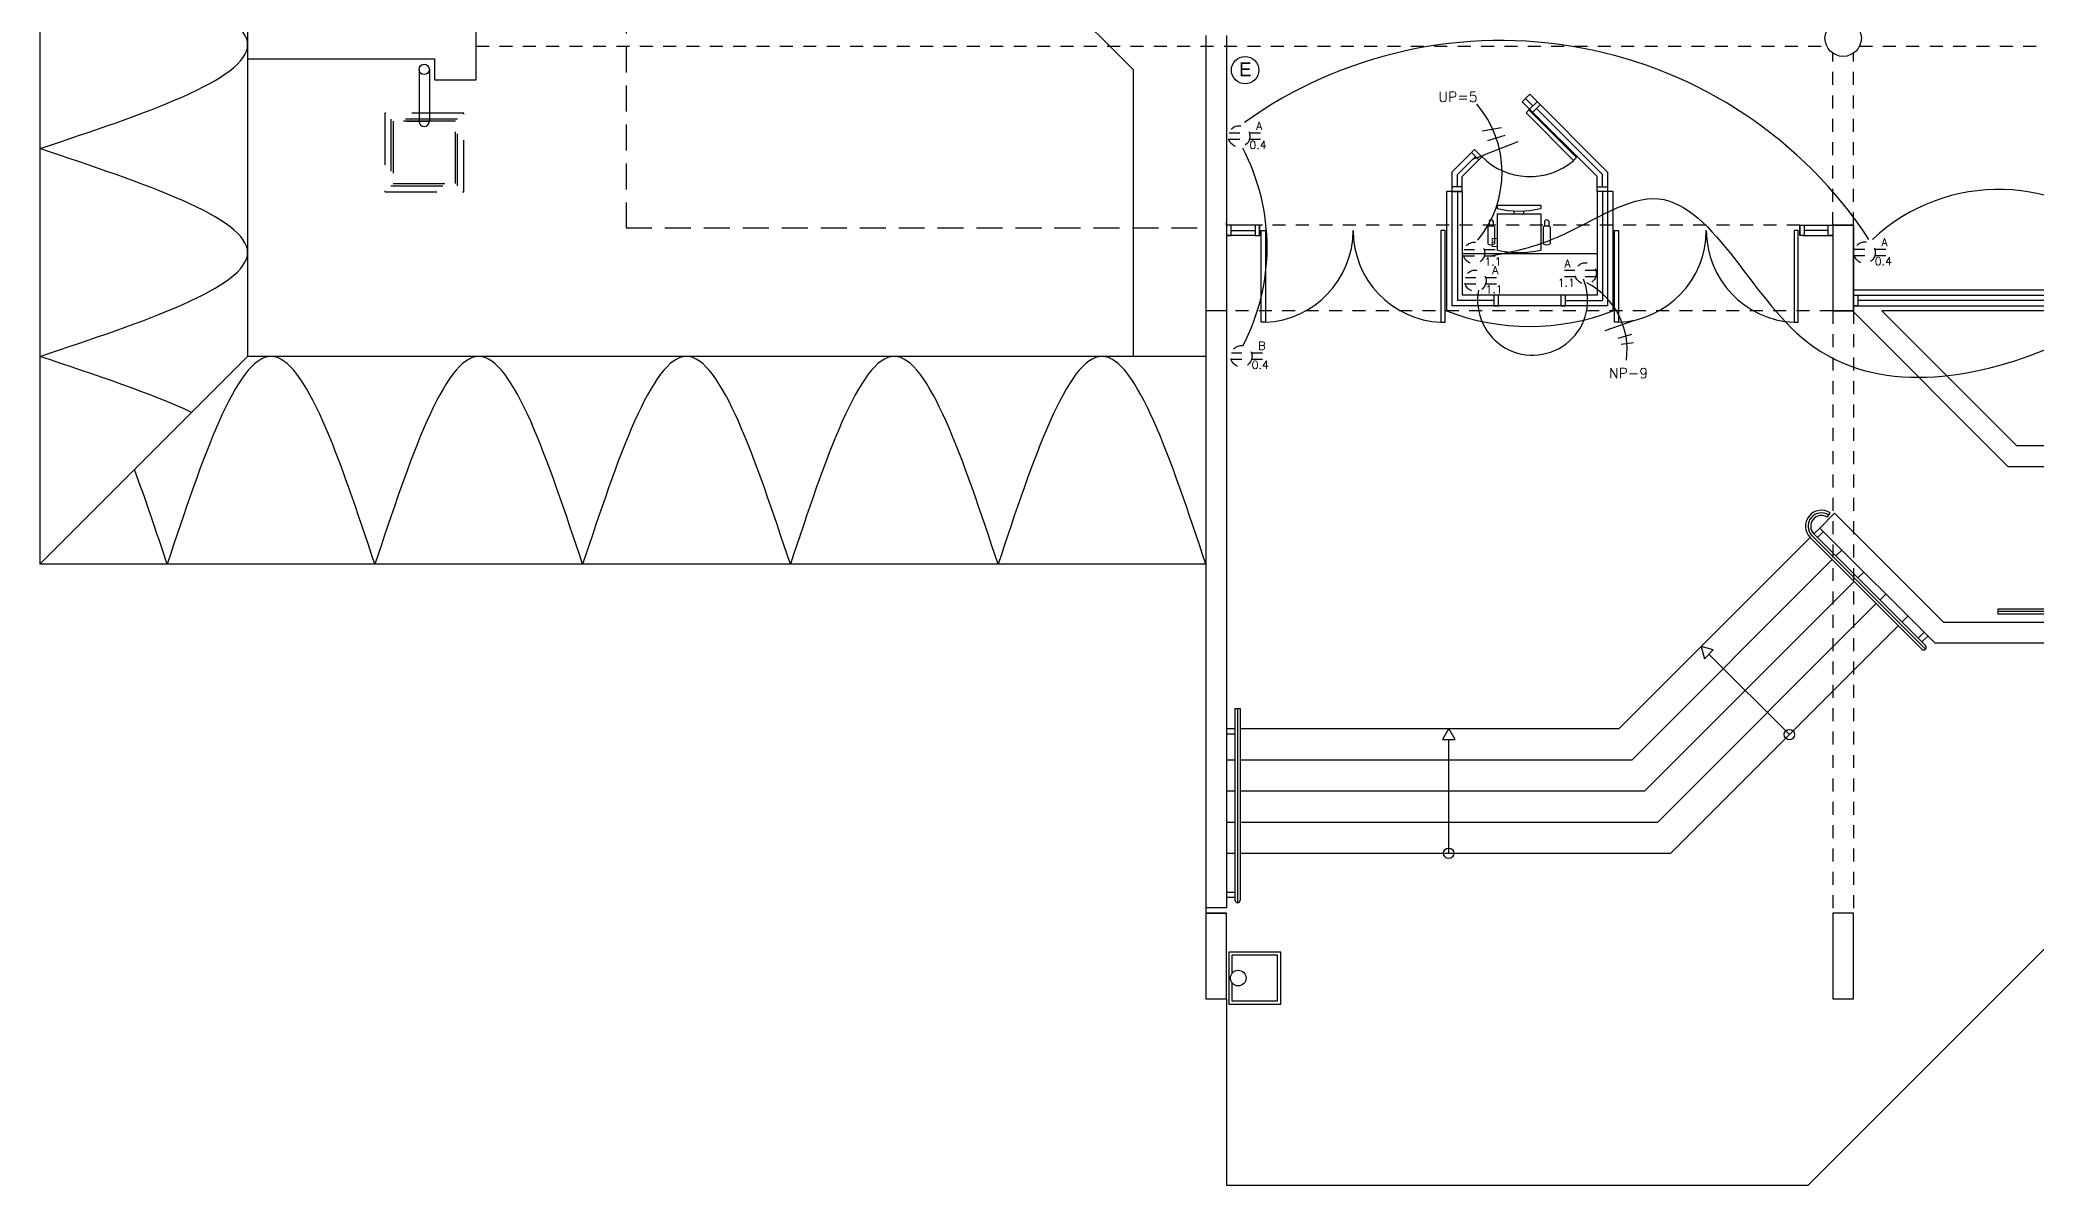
# Model space of a CAD drawing. Extents: x 622.2 to 679, y 643.6 to 685.6.
# Drawn here: x 622.25 to 641.46, y 643.9 to 654.92 of the extents above; entities that cross this region are included whole.
import ezdxf

# ---------------------------------------------------------------- set-up
doc = ezdxf.new("R2010")
doc.units = 0
doc.header["$LTSCALE"] = 0.5
doc.header["$MEASUREMENT"] = 0
for name, pattern in [('DASHDOTX2', [2, 1, -0.5, 0, -0.5]), ('HIDDEN', [0.375, 0.25, -0.125]), ('HIDDEN2', [0.1875, 0.125, -0.0625])]:
    doc.linetypes.add(name, pattern=pattern)
doc.layers.get('0').update_dxf_attribs({"linetype": 'CONTINUOUS'})
for name, color, linetype in [('ALUMBRADO', 6, 'CONTINUOUS'), ('columnas', 5, 'CONTINUOUS'), ('escaleras', 1, 'CONTINUOUS'), ('M-ARQ', 1, 'CONTINUOUS'), ('METAL', 1, 'CONTINUOUS'), ('MUEBLES', 1, 'CONTINUOUS'), ('murosbajos', 1, 'CONTINUOUS'), ('paredes', 1, 'CONTINUOUS'), ('pisoplanta', 1, 'CONTINUOUS'), ('PROYECCIONES', 6, 'HIDDEN'), ('PUERTAS', 1, 'CONTINUOUS'), ('SEÑALES', 4, 'CONTINUOUS'), ('talud', 5, 'CONTINUOUS'), ('texturas', 6, 'CONTINUOUS'), ('TOMAS', 4, 'HIDDEN2'), ('TUBERIA', 7, 'DASHDOTX2'), ('ventana', 1, 'CONTINUOUS'), ('ventanas', 1, 'CONTINUOUS')]:
    doc.layers.add(name, color=color, linetype=linetype)
doc.styles.add('romans', font='romans.shx')

# ---------------------------------------------------------------- blocks, each defined once
blk = doc.blocks.new('SILLA-OFICINA-01')
at = {"color": 0}
for p, q in [((0.21, 0), (-0.21, 0)), ((0.21, 0), (0.21, -0.03)), ((-0.287, -0.153), (-0.287, -0.202)), ((-0.247, -0.153), (-0.247, -0.201)), ((-0.21, 0), (-0.21, -0.03)), ((-0.21, -0.08), (0.21, -0.08)), ((-0.21, -0.08), (-0.21, -0.43)), ((-0.045, -0.08), (-0.045, -0.054)), ((0.045, -0.054), (0.045, -0.08)), ((0.21, -0.08), (0.21, -0.43)), ((0.247, -0.153), (0.247, -0.201)), ((0.287, -0.153), (0.287, -0.202)), ((-0.3, -0.208), (-0.3, -0.37)), ((-0.235, -0.208), (-0.235, -0.37)), ((0.235, -0.208), (0.235, -0.37)), ((0.3, -0.208), (0.3, -0.37))]:
    blk.add_line(p, q, dxfattribs=at)
for centre, radius, start, end in [((-0.267, -0.162), 0.0218, 24.6645, 155.1058), ((0, 0.84), 0.895, 256.424, 283.5774), ((0.267, -0.162), 0.0218, 24.8958, 155.3367), ((-0.267, -0.262), 0.0628, 58.952, 121.0494), ((-0.267, -0.316), 0.0628, 238.952, 301.0494), ((0.267, -0.262), 0.0628, 58.9521, 121.0493), ((0.267, -0.316), 0.0628, 238.952, 301.0493), ((0, 0.439), 0.894, 256.4219, 283.5647)]:
    blk.add_arc(centre, radius, start, end, dxfattribs=at)

msp = doc.modelspace()

# ---------------------------------------------------------------- linework, layer by layer
at = {"layer": 'columnas'}
msp.add_lwpolyline([(624.245, 655.091), (624.245, 654.741), (626.045, 654.741), (626.045, 654.541), (626.445, 654.541), (626.445, 655.291), (626.045, 655.291), (626.045, 655.091), (624.245, 655.091)], dxfattribs=at)
at = {"layer": 'escaleras', "color": 6}
for p, q in [((639.324, 650.17), (639.38, 650.226)), ((639.359, 650.135), (639.416, 650.191)), ((646.971, 649.446), (641.095, 649.446)), ((641.095, 649.446), (641.095, 649.396)), ((646.971, 649.421), (641.095, 649.421)), ((646.971, 649.396), (641.095, 649.396)), ((633.67, 647.995), (633.75, 647.995)), ((633.67, 647.695), (633.75, 647.695)), ((633.67, 647.395), (633.75, 647.395)), ((633.67, 647.095), (633.75, 647.095))]:
    msp.add_line(p, q, dxfattribs=at)
at = {"layer": 'escaleras'}
for p, q in [((637.449, 648.295), (639.288, 650.135)), ((639.536, 649.958), (639.592, 650.014)), ((637.573, 647.995), (639.501, 649.922)), ((639.748, 649.746), (639.805, 649.802)), ((637.698, 647.695), (639.713, 649.71)), ((639.96, 649.533), (640.017, 649.59)), ((637.822, 647.395), (639.925, 649.498)), ((640.172, 649.321), (640.229, 649.378)), ((637.946, 647.095), (640.137, 649.286)), ((639.088, 648.237), (638.313, 649.011)), ((633.8, 648.295), (637.449, 648.295)), ((635.808, 647.095), (635.808, 648.19)), ((633.8, 647.995), (637.573, 647.995)), ((633.8, 647.695), (637.698, 647.695)), ((633.8, 647.395), (637.822, 647.395)), ((633.8, 647.095), (637.946, 647.095)), ((633.67, 645.694), (633.67, 643.901))]:
    msp.add_line(p, q, dxfattribs=at)
for points in [[(638.239, 649.085), (638.27, 648.968), (638.356, 649.054)], [(635.808, 648.295), (635.748, 648.19), (635.869, 648.19)]]:
    msp.add_lwpolyline(points, close=True, dxfattribs=at)
for centre in [(639.088, 648.237), (635.808, 647.095)]:
    msp.add_circle(centre, 0.05, dxfattribs=at)
at = {"layer": 'METAL'}
msp.add_circle((633.782, 645.894), 0.075, dxfattribs=at)
at = {"layer": 'MUEBLES'}
msp.add_line((633.67, 653.141), (633.67, 653.166), dxfattribs=at)
msp.add_line((633.67, 653.141), (633.67, 653.166), dxfattribs=at)
for points in [[(635.838, 653.466), (635.938, 653.466), (635.938, 653.51), (635.838, 653.51)], [(637.338, 653.466), (637.238, 653.466), (637.238, 653.51), (637.338, 653.51)], [(633.67, 653.141), (633.67, 653.041), (633.714, 653.041), (633.714, 653.141)], [(633.944, 653.141), (633.944, 653.041), (633.988, 653.041), (633.988, 653.141)], [(639.232, 653.141), (639.232, 653.041), (639.188, 653.041), (639.188, 653.141)], [(639.506, 653.141), (639.506, 653.041), (639.462, 653.041), (639.462, 653.141)], [(636.244, 652.466), (636.244, 652.366), (636.288, 652.366), (636.288, 652.466)], [(636.888, 652.466), (636.888, 652.366), (636.932, 652.366), (636.932, 652.466)], [(639.748, 652.466), (639.748, 652.366), (639.704, 652.366), (639.704, 652.466)]]:
    msp.add_lwpolyline(points, close=True, dxfattribs=at)
msp.add_arc((636.588, 654.374), 2.208, 248.7607, 291.2393, dxfattribs=at)
at = {"layer": 'murosbajos'}
for p, q in [((642.553, 652.516), (639.704, 652.516)), ((633.47, 652.316), (633.47, 646.569)), ((633.67, 652.341), (633.67, 646.569)), ((639.695, 652.316), (641.195, 650.816)), ((639.978, 652.316), (641.278, 651.016)), ((645.516, 652.316), (639.978, 652.316)), ((645.516, 651.016), (641.278, 651.016)), ((647.908, 650.816), (641.195, 650.816)), ((639.522, 650.368), (639.38, 650.226)), ((639.522, 650.368), (640.574, 649.316)), ((639.38, 650.226), (640.491, 649.116)), ((646.991, 649.316), (640.574, 649.316)), ((646.991, 649.116), (640.491, 649.116)), ((633.47, 646.519), (633.67, 646.519))]:
    msp.add_line(p, q, dxfattribs=at)
at = {"layer": 'murosbajos', "color": 6}
for p, q in [((639.454, 650.33), (639.481, 650.372)), ((639.306, 650.152), (640.399, 649.059)), ((639.324, 650.17), (640.399, 649.094)), ((639.288, 650.135), (640.364, 649.059)), ((640.328, 649.165), (640.385, 649.222)), ((640.364, 649.13), (640.42, 649.186)), ((633.75, 648.489), (633.8, 648.489)), ((633.75, 648.489), (633.75, 646.644)), ((633.775, 648.489), (633.775, 646.619)), ((633.8, 648.489), (633.8, 646.644)), ((633.67, 648.295), (633.75, 648.295)), ((633.67, 648.245), (633.75, 648.245)), ((633.75, 646.719), (633.67, 646.719)), ((633.75, 646.669), (633.67, 646.669))]:
    msp.add_line(p, q, dxfattribs=at)
for centre, radius, start, end in [((639.397, 650.243), 0.154, 56.6621, 225), ((639.397, 650.243), 0.129, 56.6621, 225), ((639.397, 650.243), 0.104, 56.6621, 225), ((640.381, 649.077), 0.025, 225, 45), ((633.775, 646.644), 0.025, 180, 0)]:
    msp.add_arc(centre, radius, start, end, dxfattribs=at)
at = {"layer": 'paredes'}
for p, q in [((633.47, 654.966), (633.47, 652.316)), ((633.67, 654.966), (633.67, 652.316)), ((639.506, 653.141), (639.706, 653.141)), ((639.506, 653.141), (639.506, 652.316)), ((639.706, 653.141), (639.706, 652.316)), ((633.67, 652.316), (633.47, 652.316)), ((639.704, 652.316), (639.506, 652.316)), ((633.67, 646.569), (633.47, 646.569))]:
    msp.add_line(p, q, dxfattribs=at)
at = {"layer": 'paredes', "color": 1}
msp.add_line((633.47, 646.569), (633.47, 646.519), dxfattribs=at)
at = {"layer": 'paredes'}
for points in [[(639.506, 652.316), (639.706, 652.316), (639.706, 653.141), (639.506, 653.141)], [(633.47, 645.694), (633.67, 645.694), (633.67, 646.519), (633.47, 646.519)], [(639.506, 645.694), (639.706, 645.694), (639.706, 646.519), (639.506, 646.519)]]:
    msp.add_lwpolyline(points, close=True, dxfattribs=at)
msp.add_circle((639.606, 654.941), 0.175, dxfattribs=at)
at = {"layer": 'pisoplanta'}
for p, q in [((639.269, 643.901), (642.784, 647.416)), ((633.67, 643.901), (639.269, 643.901))]:
    msp.add_line(p, q, dxfattribs=at)
at = {"layer": 'PROYECCIONES', "color": 1, "ltscale": 2}
for p, q in [((627.888, 674.736), (627.888, 653.116)), ((627.888, 653.116), (633.47, 653.116))]:
    msp.add_line(p, q, dxfattribs=at)
at = {"layer": 'PROYECCIONES'}
for p, q in [((626.445, 654.866), (639.448, 654.866)), ((639.506, 653.141), (639.506, 654.797)), ((639.706, 653.141), (639.706, 654.797)), ((639.764, 654.866), (647.585, 654.866)), ((639.188, 653.141), (633.988, 653.141)), ((639.506, 652.316), (633.67, 652.316)), ((639.506, 652.316), (639.506, 646.519)), ((639.706, 652.316), (639.706, 646.519))]:
    msp.add_line(p, q, dxfattribs=at)
at = {"layer": 'PUERTAS'}
for points in [[(634.043, 652.207), (634.003, 652.207), (634.003, 653.091), (634.043, 653.091)], [(635.733, 652.207), (635.773, 652.207), (635.773, 653.091), (635.733, 653.091)], [(637.443, 652.207), (637.403, 652.207), (637.403, 653.091), (637.443, 653.091)], [(639.133, 652.207), (639.173, 652.207), (639.173, 653.091), (639.133, 653.091)]]:
    msp.add_lwpolyline(points, close=True, dxfattribs=at)
for centre, start, end in [((634.003, 653.091), 272.5905, 0), ((635.773, 653.091), 180, 267.4095), ((637.403, 653.091), 272.5905, 0), ((639.173, 653.091), 180, 267.4095)]:
    msp.add_arc(centre, 0.885, start, end, dxfattribs=at)
at = {"layer": 'SEÑALES', "color": 6}
msp.add_circle((633.848, 654.633), 0.132, dxfattribs=at)
at = {"layer": 'talud'}
for p, q in [((622.245, 677.011), (622.245, 649.878)), ((624.245, 675.011), (624.245, 651.878)), ((624.245, 651.878), (622.245, 649.878)), ((633.47, 651.878), (624.245, 651.878)), ((633.47, 649.878), (622.245, 649.878))]:
    msp.add_line(p, q, dxfattribs=at)
at = {"layer": 'texturas', "color": 1}
for p, q in [((629.82, 657.59), (632.77, 654.64)), ((632.77, 654.64), (632.77, 651.878))]:
    msp.add_line(p, q, dxfattribs=at)
at = {"layer": 'texturas'}
for points in [[(622.245, 653.878), (624.245, 654.878), (622.245, 655.878)], [(622.245, 651.878), (624.245, 652.878), (622.245, 653.878)], [(625.47, 649.878), (624.47, 651.878), (623.47, 649.878)], [(627.47, 649.878), (626.47, 651.878), (625.47, 649.878)], [(629.47, 649.878), (628.47, 651.878), (627.47, 649.878)], [(631.47, 649.878), (630.47, 651.878), (629.47, 649.878)], [(633.47, 649.878), (632.47, 651.878), (631.47, 649.878)]]:
    msp.add_spline(points, degree=3, dxfattribs=at)
for points in [[(623.706, 651.339), (623.324, 651.519), (622.784, 651.698), (622.245, 651.878)], [(623.47, 649.878), (623.366, 650.192), (623.261, 650.506), (623.156, 650.789)]]:
    msp.add_open_spline(points, degree=3, dxfattribs=at)
at = {"layer": 'TOMAS', "color": 4}
for p, q in [((633.696, 654.029), (634.014, 654.029)), ((633.696, 653.968), (634.014, 653.968)), ((639.716, 652.91), (640.035, 652.91)), ((639.716, 652.849), (640.035, 652.849)), ((637.223, 652.705), (636.904, 652.705)), ((637.223, 652.644), (636.904, 652.644)), ((635.969, 652.639), (636.288, 652.639)), ((635.969, 652.578), (636.288, 652.578)), ((633.717, 651.912), (634.035, 651.912)), ((633.717, 651.851), (634.035, 651.851))]:
    msp.add_line(p, q, dxfattribs=at)
at = {"layer": 'TOMAS', "color": 5, "linetype": 'Continuous'}
for p, q in [((636.317, 654.078), (636.13, 654.047)), ((636.348, 654.005), (636.182, 653.953)), ((636.473, 653.943), (636.047, 653.777))]:
    msp.add_line(p, q, dxfattribs=at)
at = {"layer": 'TOMAS', "color": 5}
for p, q in [((635.957, 652.906), (636.275, 652.906)), ((635.957, 652.846), (636.275, 652.846))]:
    msp.add_line(p, q, dxfattribs=at)
at = {"layer": 'TOMAS', "linetype": 'Continuous'}
for p, q in [((637.589, 652.222), (637.313, 652.123)), ((637.569, 652.09), (637.437, 652.049)), ((637.589, 652.008), (637.47, 651.991))]:
    msp.add_line(p, q, dxfattribs=at)
at = {"layer": 'TOMAS', "color": 4}
for centre in [(633.791, 653.996), (639.812, 652.877), (636.065, 652.606), (637.127, 652.677), (633.812, 651.879)]:
    msp.add_circle(centre, 0.103, dxfattribs=at)
at = {"layer": 'TOMAS', "color": 5}
msp.add_circle((636.052, 652.874), 0.103, dxfattribs=at)
at = {"layer": 'TOMAS', "linetype": 'Continuous'}
for centre, radius, start, end in [((636.307, 650.675), 4.244, 33.2978, 125.4908), ((632.007, 652.93), 2.053, 332.3903, 27.6097), ((641.104, 651.704), 1.781, 43.8806, 133.0858), ((636.616, 652.42), 0.53, 169.6442, 22.4661), ((636.797, 651.942), 0.729, 352.184, 61.98)]:
    msp.add_arc(centre, radius, start, end, dxfattribs=at)
at = {"layer": 'TOMAS', "color": 5, "linetype": 'Continuous'}
msp.add_arc((635.305, 653.646), 1.017, 320.3632, 40.5466, dxfattribs=at)
at = {"layer": 'TOMAS', "color": 5, "linetype": 'Continuous', "start_tangent": (-0.999999, 0.001432), "end_tangent": (0, 1)}
msp.add_spline([(630.936, 659.769), (632.201, 659.968), (633.688, 658.109), (637.432, 655.953), (643.877, 656.35), (647.274, 660.092), (648.241, 659.72)], degree=3, dxfattribs=at)
at = {"layer": 'TOMAS', "color": 5, "linetype": 'Continuous'}
msp.add_spline([(636.206, 652.844), (636.799, 653.002), (637.775, 653.397), (639.264, 652.014), (641.624, 651.974), (642.837, 652.673)], degree=3, dxfattribs=at)
at = {"layer": 'TUBERIA', "color": 1}
for p, q in [((625.895, 654.641), (625.895, 654.141)), ((625.995, 654.641), (625.995, 654.141)), ((625.778, 654.141), (625.995, 654.141))]:
    msp.add_line(p, q, dxfattribs=at)
for points in [[(626.325, 654.221), (625.565, 654.221), (625.565, 653.461), (626.325, 653.461)], [(626.265, 654.161), (625.625, 654.161), (625.625, 653.521), (626.265, 653.521)], [(626.245, 654.141), (625.645, 654.141), (625.645, 653.541), (626.245, 653.541)]]:
    msp.add_lwpolyline(points, close=True, dxfattribs=at)
at = {"layer": 'TUBERIA', "color": 1, "linetype": 'Continuous'}
msp.add_circle((625.945, 654.641), 0.05, dxfattribs=at)
msp.add_arc((625.945, 654.141), 0.05, 180, 0, dxfattribs=at)
at = {"layer": 'ventana'}
for p, q in [((636.517, 654.33), (636.588, 654.401)), ((637.338, 653.651), (636.588, 654.401)), ((637.238, 653.61), (636.517, 654.33)), ((636.619, 654.291), (636.548, 654.361)), ((636.588, 654.26), (636.553, 654.224)), ((637.011, 653.765), (636.553, 654.224)), ((637.04, 653.794), (636.581, 654.253)), ((636.588, 654.26), (636.659, 654.33)), ((636.619, 654.229), (636.69, 654.299)), ((635.838, 653.651), (636.058, 653.871)), ((635.938, 653.61), (636.128, 653.8)), ((636.097, 653.769), (636.027, 653.84)), ((636.128, 653.8), (636.058, 653.871)), ((635.838, 653.651), (635.838, 652.366)), ((635.938, 653.51), (635.938, 653.61)), ((637.011, 653.765), (637.04, 653.794)), ((637.238, 653.51), (637.238, 653.61)), ((637.338, 653.651), (637.338, 652.366)), ((635.788, 653.466), (635.788, 652.316)), ((635.938, 653.466), (635.788, 653.466)), ((635.938, 653.466), (635.938, 652.466)), ((637.238, 653.466), (637.238, 652.466)), ((637.388, 653.466), (637.238, 653.466)), ((637.388, 653.466), (637.388, 652.316)), ((634.017, 653.141), (633.67, 653.141)), ((633.944, 653.041), (633.67, 653.041)), ((633.988, 653.141), (633.988, 653.041)), ((639.188, 653.141), (639.188, 653.041)), ((639.217, 653.041), (639.506, 653.041)), ((639.232, 653.141), (639.462, 653.141)), ((637.238, 652.866), (635.938, 652.866)), ((637.238, 652.466), (635.938, 652.466)), ((639.704, 652.466), (642.553, 652.466)), ((637.338, 652.366), (635.838, 652.366)), ((639.704, 652.366), (642.553, 652.366))]:
    msp.add_line(p, q, dxfattribs=at)
at = {"layer": 'ventana', "color": 6}
for p, q in [((637.288, 653.63), (636.654, 654.264)), ((635.894, 653.63), (636.065, 653.801)), ((635.894, 653.51), (635.894, 653.63)), ((637.288, 653.51), (637.288, 653.63)), ((635.894, 653.466), (635.894, 652.416)), ((637.288, 653.466), (637.288, 652.416)), ((636.25, 652.416), (635.894, 652.416)), ((636.932, 652.416), (637.288, 652.416)), ((642.509, 652.416), (639.748, 652.416))]:
    msp.add_line(p, q, dxfattribs=at)
at = {"layer": 'ventana', "color": 1}
for p, q in [((633.714, 653.091), (633.944, 653.091)), ((639.462, 653.091), (639.232, 653.091))]:
    msp.add_line(p, q, dxfattribs=at)
at = {"layer": 'ventana'}
msp.add_arc((636.589, 654.259), 0.65, 224.3938, 310.5883, dxfattribs=at)
at = {"layer": 'ventanas', "color": 6}
msp.add_lwpolyline([(633.691, 646.144), (633.691, 645.644), (634.191, 645.644), (634.191, 646.144)], close=True, dxfattribs=at)
msp.add_lwpolyline([(633.721, 645.851), (633.721, 645.674), (634.161, 645.674), (634.161, 646.114), (633.721, 646.114), (633.721, 645.937)], dxfattribs=at)

# ---------------------------------------------------------------- block references
at = {"layer": 'M-ARQ', "rotation": 359.999999999974}
msp.add_blockref('SILLA-OFICINA-01', (636.484, 653.332), dxfattribs=at)

# ---------------------------------------------------------------- texts
at = {"layer": 'ALUMBRADO', "color": 3, "style": 'romans'}
for s, p in [('UP=5', (635.709, 654.327)), ('NP-9', (637.351, 651.667))]:
    msp.add_text(s, height=0.0987, dxfattribs=at).set_placement(p)
at = {"layer": 'SEÑALES'}
msp.add_text('E', height=0.133, dxfattribs=at).set_placement((633.791, 654.575))
at = {"layer": 'TOMAS', "color": 3, "style": 'romans'}
for s, p in [('A', (633.954, 654.059)), ('0.4', (633.89, 653.875)), ('E', (636.215, 652.937)), ('A', (639.974, 652.94)), ('1.1', (636.151, 652.752)), ('A', (636.227, 652.669)), ('A', (636.922, 652.733)), ('0.4', (639.91, 652.756)), ('1.1', (636.163, 652.485)), ('1.1', (636.858, 652.549)), ('B', (633.975, 651.942)), ('0.4', (633.911, 651.758))]:
    msp.add_text(s, height=0.077, dxfattribs=at).set_placement(p)

doc.saveas('drawing.dxf')
